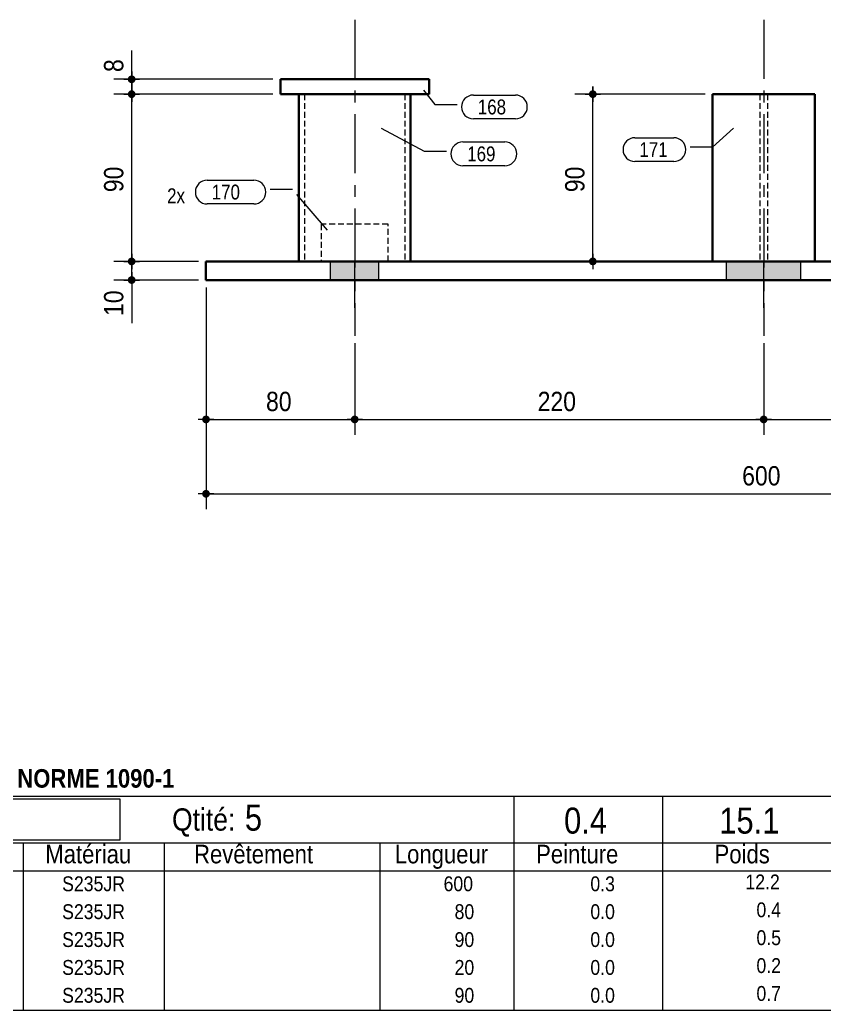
# Model space of a CAD drawing. Header units: millimetres. Extents: x 2 to 410, y 5 to 282.
# Drawn here: x 110.6 to 218.7, y 5 to 138.2 of the extents above; entities that cross this region are included whole.
import ezdxf

# ---------------------------------------------------------------- set-up
doc = ezdxf.new("R2010")
doc.units = ezdxf.units.MM
for name, pattern in [('AXES', [12.7, 7.9375, -1.5875, 1.5875, -1.5875]), ('CACHE2', [1.190625, 0.79375, -0.396875]), ('INTERROMPUX2', [9.525, 6.35, -3.175])]:
    doc.linetypes.add(name, pattern=pattern)
for name, color, linetype, lineweight in [('Autre type objet', 1, 'Continuous', 0), ('Axe', 1, 'Continuous', 0), ('Boulon', 7, 'Continuous', 0), ('Cache', 7, 'Continuous', 0), ('Cotation', 7, 'Continuous', 0), ('Feuille dessin', 5, 'Continuous', 0), ('Piece', 2, 'Continuous', 0), ('Repère pièce', 3, 'Continuous', 0)]:
    doc.layers.add(name, color=color, linetype=linetype, lineweight=lineweight)
doc.styles.add('ARIAL', font='ARIAL.TTF')
doc.styles.add('ARIAL_BOLD', font='ARIALBD.TTF')
doc.styles.add('COMIC_SANS_MS', font='COMIC.TTF')

# ---------------------------------------------------------------- blocks, each defined once
blk = doc.blocks.new('*A11')
at = {"layer": 'Axe', "color": 1, "linetype": 'AXES', "lineweight": 15}
blk.add_line((210.605241, 138.21138), (210.605241, 95.71138), dxfattribs=at)
at = {"layer": 'Cache', "color": 7, "linetype": 'CACHE2', "lineweight": 20}
for p, q in [((210.092741, 128.21138), (210.092741, 105.71138)), ((211.117741, 128.21138), (211.117741, 105.71138)), ((217.480241, 105.71138), (203.730241, 105.71138))]:
    blk.add_line(p, q, dxfattribs=at)
at = {"layer": 'Piece', "color": 2, "linetype": 'Continuous', "lineweight": 40}
for p, q in [((217.480241, 128.21138), (203.730241, 128.21138)), ((203.730241, 128.21138), (203.730241, 105.71138)), ((217.480241, 128.21138), (217.480241, 105.71138))]:
    blk.add_line(p, q, dxfattribs=at)
blk = doc.blocks.new('*A12')
at = {"layer": 'Boulon'}
blk.add_hatch(color=256, dxfattribs=at).paths.add_polyline_path([(205.61, 103.21), (205.61, 105.71), (215.61, 105.71), (215.61, 103.21)], flags=17)
at = {"layer": 'Boulon', "linetype": 'Continuous', "lineweight": 0}
for p, q in [((205.61, 103.21), (205.61, 105.71)), ((210.61, 99.46), (210.61, 105.71)), ((215.61, 103.21), (215.61, 105.71))]:
    blk.add_line(p, q, dxfattribs=at)
blk = doc.blocks.new('*A13')
at = {"layer": 'Boulon'}
blk.add_hatch(color=256, dxfattribs=at).paths.add_polyline_path([(152.36, 103.21), (152.36, 105.71), (158.86, 105.71), (158.86, 103.21)], flags=17)
at = {"layer": 'Boulon', "linetype": 'Continuous', "lineweight": 0}
for p, q in [((152.36, 103.21), (152.36, 105.71)), ((155.61, 99.46), (155.61, 105.71)), ((158.86, 103.21), (158.86, 105.71))]:
    blk.add_line(p, q, dxfattribs=at)
blk = doc.blocks.new('*A14')
at = {"layer": 'Piece', "color": 2, "linetype": 'Continuous', "lineweight": 40}
for p, q in [((135.605241, 103.21138), (135.605241, 105.71138)), ((285.605241, 105.71138), (135.605241, 105.71138)), ((285.605241, 103.21138), (135.605241, 103.21138))]:
    blk.add_line(p, q, dxfattribs=at)
blk = doc.blocks.new('*A15')
at = {"layer": 'Piece', "color": 2, "linetype": 'Continuous', "lineweight": 40}
for p, q in [((165.605241, 130.21138), (145.605241, 130.21138)), ((145.605241, 130.21138), (145.605241, 128.21138)), ((165.605241, 128.21138), (165.605241, 130.21138)), ((145.605241, 128.21138), (165.605241, 128.21138))]:
    blk.add_line(p, q, dxfattribs=at)
blk = doc.blocks.new('*A17')
at = {"layer": 'Cache', "color": 7, "linetype": 'CACHE2', "lineweight": 20}
for p, q in [((160.105241, 110.71138), (151.105241, 110.71138)), ((151.105241, 110.71138), (151.105241, 105.71138)), ((155.605241, 110.71138), (155.605241, 105.71138)), ((160.105241, 105.71138), (160.105241, 110.71138)), ((151.105241, 105.71138), (160.105241, 105.71138))]:
    blk.add_line(p, q, dxfattribs=at)
blk = doc.blocks.new('*A18')
at = {"layer": 'Axe', "color": 1, "linetype": 'AXES', "lineweight": 15}
blk.add_line((155.605241, 138.21138), (155.605241, 95.71138), dxfattribs=at)
at = {"layer": 'Cache', "color": 7, "linetype": 'CACHE2', "lineweight": 20}
for p, q in [((163.105241, 128.21138), (148.105241, 128.21138)), ((148.855241, 128.21138), (148.855241, 105.71138)), ((162.355241, 128.21138), (162.355241, 105.71138)), ((148.105241, 105.71138), (163.105241, 105.71138))]:
    blk.add_line(p, q, dxfattribs=at)
at = {"layer": 'Piece', "color": 2, "linetype": 'Continuous', "lineweight": 40}
for p, q in [((148.105241, 128.21138), (148.105241, 105.71138)), ((163.105241, 105.71138), (163.105241, 128.21138))]:
    blk.add_line(p, q, dxfattribs=at)
blk = doc.blocks.new('*A21')
at = {"layer": 'Feuille dessin', "linetype": 'Continuous', "lineweight": 0}
blk.add_line((5, 5), (405, 5), dxfattribs=at)
blk = doc.blocks.new('*A24')
at = {"layer": 'Autre type objet', "linetype": 'Continuous', "lineweight": 0}
for p, q in [((35, 33.776986), (220, 33.776986)), ((89, 33.442397), (124, 33.442397)), ((124, 33.442397), (124, 27.874117)), ((177.006307, 33.776553), (177, 23.75)), ((197.000069, 33.775594), (197, 23.75)), ((35, 27.5), (220, 27.5)), ((124, 27.874117), (89, 27.874117)), ((111, 27.5), (111, 23.75)), ((130, 27.5), (130, 23.75)), ((159, 27.5), (159, 23.75)), ((35, 23.75), (220, 23.75)), ((111, 23.75), (111, 20)), ((130, 23.75), (130, 20)), ((159, 23.75), (159, 20)), ((177, 23.75), (177, 20)), ((197, 23.75), (197, 20)), ((111, 20), (111, 16.25)), ((130, 20), (130, 16.25)), ((159, 20), (159, 16.25)), ((177, 20), (177, 16.25)), ((197, 20), (197, 16.25)), ((111, 16.25), (111, 12.5)), ((130, 16.25), (130, 12.5)), ((159, 16.25), (159, 12.5)), ((177, 16.25), (177, 12.5)), ((197, 16.25), (197, 12.5)), ((111, 12.5), (111, 8.75)), ((130, 12.5), (130, 8.75)), ((159, 12.5), (159, 8.75)), ((177, 12.5), (177, 8.75)), ((197, 12.5), (197, 8.75)), ((111, 8.75), (111, 5)), ((130, 8.75), (130, 5)), ((159, 8.75), (159, 5)), ((177, 8.75), (177, 5)), ((197, 8.75), (197, 5))]:
    blk.add_line(p, q, dxfattribs=at)
at = {"layer": 'Autre type objet', "width": 0.85}
for s, height, style, p in [('TOLERANCES ESSENTIELLES CONFORMES A LA NORME 1090-1', 2.5, 'ARIAL_BOLD', (38, 34.927143)), ('Qtité:', 3, 'ARIAL', (131.03794, 29.149058)), ('5', 3.5, 'ARIAL', (140.83694, 29.149058)), ('0.4', 3.5, 'ARIAL', (183.758911, 28.75)), ('15.1', 3.5, 'ARIAL', (204.628174, 28.75)), ('Matériau', 2.5, 'ARIAL', (114, 24.75)), ('Revêtement', 2.5, 'ARIAL', (134, 24.75)), ('Longueur', 2.5, 'ARIAL', (161, 24.75)), ('Peinture', 2.5, 'ARIAL', (180, 24.75)), ('Poids', 2.5, 'ARIAL', (204, 24.75)), ('S235JR', 2, 'ARIAL', (116.259277, 21)), ('600', 2, 'ARIAL', (167.553711, 21)), ('0.3', 2, 'ARIAL', (187.295898, 21)), ('12.2', 2, 'ARIAL', (208.146484, 21.25)), ('S235JR', 2, 'ARIAL', (116.259277, 17.25)), ('80', 2, 'ARIAL', (169.037109, 17.25)), ('0.0', 2, 'ARIAL', (187.295898, 17.25)), ('0.4', 2, 'ARIAL', (209.629883, 17.5)), ('S235JR', 2, 'ARIAL', (116.259277, 13.5)), ('90', 2, 'ARIAL', (169.037109, 13.5)), ('0.0', 2, 'ARIAL', (187.295898, 13.5)), ('0.5', 2, 'ARIAL', (209.629883, 13.75)), ('0.2', 2, 'ARIAL', (209.629883, 10)), ('S235JR', 2, 'ARIAL', (116.259277, 9.75)), ('20', 2, 'ARIAL', (169.037109, 9.75)), ('0.0', 2, 'ARIAL', (187.295898, 9.75)), ('S235JR', 2, 'ARIAL', (116.259277, 6)), ('90', 2, 'ARIAL', (169.037109, 6)), ('0.0', 2, 'ARIAL', (187.295898, 6)), ('0.7', 2, 'ARIAL', (209.629883, 6.25))]:
    blk.add_text(s, height=height, dxfattribs=dict(at, style=style)).set_placement(p)
blk = doc.blocks.new('*A43')
at = {"layer": 'Cotation'}
for points in [[(187.6, 127.69), (187.57, 127.69), (187.55, 127.7), (187.52, 127.7), (187.5, 127.71), (187.47, 127.71), (187.45, 127.72), (187.42, 127.73), (187.4, 127.74), (187.38, 127.75), (187.36, 127.77), (187.33, 127.78), (187.31, 127.79), (187.29, 127.81), (187.27, 127.83), (187.26, 127.84), (187.24, 127.86), (187.22, 127.88), (187.21, 127.9), (187.19, 127.92), (187.18, 127.94), (187.17, 127.97), (187.15, 127.99), (187.14, 128.01), (187.13, 128.04), (187.13, 128.06), (187.12, 128.09), (187.11, 128.11), (187.11, 128.14), (187.11, 128.16), (187.1, 128.19), (187.1, 128.21), (187.1, 128.24), (187.11, 128.26), (187.11, 128.29), (187.11, 128.31), (187.12, 128.34), (187.13, 128.36), (187.13, 128.39), (187.14, 128.41), (187.15, 128.43), (187.17, 128.46), (187.18, 128.48), (187.19, 128.5), (187.21, 128.52), (187.22, 128.54), (187.24, 128.56), (187.26, 128.58), (187.27, 128.6), (187.29, 128.61), (187.31, 128.63), (187.33, 128.64), (187.36, 128.66), (187.38, 128.67), (187.4, 128.68), (187.42, 128.69), (187.45, 128.7), (187.47, 128.71), (187.5, 128.72), (187.52, 128.72), (187.55, 128.73), (187.57, 128.73), (187.6, 128.73), (187.62, 128.73), (187.65, 128.73), (187.67, 128.73), (187.7, 128.73), (187.73, 128.72), (187.75, 128.72), (187.77, 128.71), (187.8, 128.7), (187.82, 128.69), (187.85, 128.68), (187.87, 128.67), (187.89, 128.66), (187.91, 128.64), (187.93, 128.63), (187.95, 128.61), (187.97, 128.6), (187.99, 128.58), (188.01, 128.56), (188.03, 128.54), (188.04, 128.52), (188.06, 128.5), (188.07, 128.48), (188.08, 128.46), (188.09, 128.43), (188.1, 128.41), (188.11, 128.39), (188.12, 128.36), (188.13, 128.34), (188.13, 128.31), (188.14, 128.29), (188.14, 128.26), (188.14, 128.24), (188.14, 128.21), (188.14, 128.19), (188.14, 128.16), (188.14, 128.14), (188.13, 128.11), (188.13, 128.09), (188.12, 128.06), (188.11, 128.04), (188.1, 128.01), (188.09, 127.99), (188.08, 127.97), (188.07, 127.94), (188.06, 127.92), (188.04, 127.9), (188.03, 127.88), (188.01, 127.86), (187.99, 127.84), (187.97, 127.83), (187.95, 127.81), (187.93, 127.79), (187.91, 127.78), (187.89, 127.77), (187.87, 127.75), (187.85, 127.74), (187.82, 127.73), (187.8, 127.72), (187.77, 127.71), (187.75, 127.71), (187.73, 127.7), (187.7, 127.7), (187.67, 127.69), (187.65, 127.69), (187.62, 127.69)], [(187.6, 105.19), (187.57, 105.19), (187.55, 105.2), (187.52, 105.2), (187.5, 105.21), (187.47, 105.21), (187.45, 105.22), (187.42, 105.23), (187.4, 105.24), (187.38, 105.25), (187.36, 105.27), (187.33, 105.28), (187.31, 105.29), (187.29, 105.31), (187.27, 105.33), (187.26, 105.34), (187.24, 105.36), (187.22, 105.38), (187.21, 105.4), (187.19, 105.42), (187.18, 105.44), (187.17, 105.47), (187.15, 105.49), (187.14, 105.51), (187.13, 105.54), (187.13, 105.56), (187.12, 105.59), (187.11, 105.61), (187.11, 105.64), (187.11, 105.66), (187.1, 105.69), (187.1, 105.71), (187.1, 105.74), (187.11, 105.76), (187.11, 105.79), (187.11, 105.81), (187.12, 105.84), (187.13, 105.86), (187.13, 105.89), (187.14, 105.91), (187.15, 105.93), (187.17, 105.96), (187.18, 105.98), (187.19, 106), (187.21, 106.02), (187.22, 106.04), (187.24, 106.06), (187.26, 106.08), (187.27, 106.1), (187.29, 106.11), (187.31, 106.13), (187.33, 106.14), (187.36, 106.16), (187.38, 106.17), (187.4, 106.18), (187.42, 106.19), (187.45, 106.2), (187.47, 106.21), (187.5, 106.22), (187.52, 106.22), (187.55, 106.23), (187.57, 106.23), (187.6, 106.23), (187.62, 106.23), (187.65, 106.23), (187.67, 106.23), (187.7, 106.23), (187.73, 106.22), (187.75, 106.22), (187.77, 106.21), (187.8, 106.2), (187.82, 106.19), (187.85, 106.18), (187.87, 106.17), (187.89, 106.16), (187.91, 106.14), (187.93, 106.13), (187.95, 106.11), (187.97, 106.1), (187.99, 106.08), (188.01, 106.06), (188.03, 106.04), (188.04, 106.02), (188.06, 106), (188.07, 105.98), (188.08, 105.96), (188.09, 105.93), (188.1, 105.91), (188.11, 105.89), (188.12, 105.86), (188.13, 105.84), (188.13, 105.81), (188.14, 105.79), (188.14, 105.76), (188.14, 105.74), (188.14, 105.71), (188.14, 105.69), (188.14, 105.66), (188.14, 105.64), (188.13, 105.61), (188.13, 105.59), (188.12, 105.56), (188.11, 105.54), (188.1, 105.51), (188.09, 105.49), (188.08, 105.47), (188.07, 105.44), (188.06, 105.42), (188.04, 105.4), (188.03, 105.38), (188.01, 105.36), (187.99, 105.34), (187.97, 105.33), (187.95, 105.31), (187.93, 105.29), (187.91, 105.28), (187.89, 105.27), (187.87, 105.25), (187.85, 105.24), (187.82, 105.23), (187.8, 105.22), (187.77, 105.21), (187.75, 105.21), (187.73, 105.2), (187.7, 105.2), (187.67, 105.19), (187.65, 105.19), (187.62, 105.19)]]:
    blk.add_hatch(color=256, dxfattribs=at).paths.add_polyline_path(points, flags=17)
at = {"layer": 'Cotation', "linetype": 'Continuous', "lineweight": 0}
for p, q in [((187.62, 129.25), (187.62, 127.17)), ((187.62, 128.21), (187.62, 129.25)), ((202.73, 128.21), (185.2, 128.21)), ((186.58, 128.21), (188.66, 128.21)), ((187.62, 105.71), (187.62, 128.21)), ((187.62, 106.75), (187.62, 104.67)), ((198.41, 105.71), (185.2, 105.71)), ((186.58, 105.71), (188.66, 105.71)), ((187.62, 105.71), (187.62, 104.67))]:
    blk.add_line(p, q, dxfattribs=at)
at = {"layer": 'Cotation'}
for p in [(187.62, 128.21), (187.62, 105.71)]:
    blk.add_point(p, dxfattribs=at)
at = {"layer": 'Cotation', "style": 'ARIAL', "width": 0.85}
blk.add_text('90', height=2.6, rotation=90.0002, dxfattribs=at).set_placement((186.5, 115.03))
blk = doc.blocks.new('*A44')
at = {"layer": 'Cotation'}
for points in [[(125.58, 105.19), (125.55, 105.19), (125.53, 105.2), (125.5, 105.2), (125.48, 105.21), (125.45, 105.21), (125.43, 105.22), (125.41, 105.23), (125.38, 105.24), (125.36, 105.25), (125.34, 105.27), (125.32, 105.28), (125.3, 105.29), (125.28, 105.31), (125.26, 105.33), (125.24, 105.34), (125.22, 105.36), (125.2, 105.38), (125.19, 105.4), (125.17, 105.42), (125.16, 105.44), (125.15, 105.47), (125.14, 105.49), (125.12, 105.51), (125.12, 105.54), (125.11, 105.56), (125.1, 105.59), (125.1, 105.61), (125.09, 105.64), (125.09, 105.66), (125.09, 105.69), (125.09, 105.71), (125.09, 105.74), (125.09, 105.76), (125.09, 105.79), (125.1, 105.81), (125.1, 105.84), (125.11, 105.86), (125.12, 105.89), (125.12, 105.91), (125.14, 105.93), (125.15, 105.96), (125.16, 105.98), (125.17, 106), (125.19, 106.02), (125.2, 106.04), (125.22, 106.06), (125.24, 106.08), (125.26, 106.1), (125.28, 106.11), (125.3, 106.13), (125.32, 106.14), (125.34, 106.16), (125.36, 106.17), (125.38, 106.18), (125.41, 106.19), (125.43, 106.2), (125.45, 106.21), (125.48, 106.22), (125.5, 106.22), (125.53, 106.23), (125.55, 106.23), (125.58, 106.23), (125.61, 106.23), (125.63, 106.23), (125.66, 106.23), (125.68, 106.23), (125.71, 106.22), (125.73, 106.22), (125.76, 106.21), (125.78, 106.2), (125.8, 106.19), (125.83, 106.18), (125.85, 106.17), (125.87, 106.16), (125.89, 106.14), (125.92, 106.13), (125.94, 106.11), (125.95, 106.1), (125.97, 106.08), (125.99, 106.06), (126.01, 106.04), (126.02, 106.02), (126.04, 106), (126.05, 105.98), (126.06, 105.96), (126.08, 105.93), (126.09, 105.91), (126.09, 105.89), (126.1, 105.86), (126.11, 105.84), (126.12, 105.81), (126.12, 105.79), (126.12, 105.76), (126.12, 105.74), (126.13, 105.71), (126.12, 105.69), (126.12, 105.66), (126.12, 105.64), (126.12, 105.61), (126.11, 105.59), (126.1, 105.56), (126.09, 105.54), (126.09, 105.51), (126.08, 105.49), (126.06, 105.47), (126.05, 105.44), (126.04, 105.42), (126.02, 105.4), (126.01, 105.38), (125.99, 105.36), (125.97, 105.34), (125.95, 105.33), (125.94, 105.31), (125.92, 105.29), (125.89, 105.28), (125.87, 105.27), (125.85, 105.25), (125.83, 105.24), (125.8, 105.23), (125.78, 105.22), (125.76, 105.21), (125.73, 105.21), (125.71, 105.2), (125.68, 105.2), (125.66, 105.19), (125.63, 105.19), (125.61, 105.19)], [(125.58, 102.69), (125.55, 102.69), (125.53, 102.7), (125.5, 102.7), (125.48, 102.71), (125.45, 102.71), (125.43, 102.72), (125.41, 102.73), (125.38, 102.74), (125.36, 102.75), (125.34, 102.77), (125.32, 102.78), (125.3, 102.79), (125.28, 102.81), (125.26, 102.83), (125.24, 102.84), (125.22, 102.86), (125.2, 102.88), (125.19, 102.9), (125.17, 102.92), (125.16, 102.94), (125.15, 102.97), (125.14, 102.99), (125.12, 103.01), (125.12, 103.04), (125.11, 103.06), (125.1, 103.09), (125.1, 103.11), (125.09, 103.14), (125.09, 103.16), (125.09, 103.19), (125.09, 103.21), (125.09, 103.24), (125.09, 103.26), (125.09, 103.29), (125.1, 103.31), (125.1, 103.34), (125.11, 103.36), (125.12, 103.39), (125.12, 103.41), (125.14, 103.43), (125.15, 103.46), (125.16, 103.48), (125.17, 103.5), (125.19, 103.52), (125.2, 103.54), (125.22, 103.56), (125.24, 103.58), (125.26, 103.6), (125.28, 103.61), (125.3, 103.63), (125.32, 103.64), (125.34, 103.66), (125.36, 103.67), (125.38, 103.68), (125.41, 103.69), (125.43, 103.7), (125.45, 103.71), (125.48, 103.72), (125.5, 103.72), (125.53, 103.73), (125.55, 103.73), (125.58, 103.73), (125.61, 103.73), (125.63, 103.73), (125.66, 103.73), (125.68, 103.73), (125.71, 103.72), (125.73, 103.72), (125.76, 103.71), (125.78, 103.7), (125.8, 103.69), (125.83, 103.68), (125.85, 103.67), (125.87, 103.66), (125.89, 103.64), (125.92, 103.63), (125.94, 103.61), (125.95, 103.6), (125.97, 103.58), (125.99, 103.56), (126.01, 103.54), (126.02, 103.52), (126.04, 103.5), (126.05, 103.48), (126.06, 103.46), (126.08, 103.43), (126.09, 103.41), (126.09, 103.39), (126.1, 103.36), (126.11, 103.34), (126.12, 103.31), (126.12, 103.29), (126.12, 103.26), (126.12, 103.24), (126.13, 103.21), (126.12, 103.19), (126.12, 103.16), (126.12, 103.14), (126.12, 103.11), (126.11, 103.09), (126.1, 103.06), (126.09, 103.04), (126.09, 103.01), (126.08, 102.99), (126.06, 102.97), (126.05, 102.94), (126.04, 102.92), (126.02, 102.9), (126.01, 102.88), (125.99, 102.86), (125.97, 102.84), (125.95, 102.83), (125.94, 102.81), (125.92, 102.79), (125.89, 102.78), (125.87, 102.77), (125.85, 102.75), (125.83, 102.74), (125.8, 102.73), (125.78, 102.72), (125.76, 102.71), (125.73, 102.71), (125.71, 102.7), (125.68, 102.7), (125.66, 102.69), (125.63, 102.69), (125.61, 102.69)]]:
    blk.add_hatch(color=256, dxfattribs=at).paths.add_polyline_path(points, flags=17)
at = {"layer": 'Cotation', "linetype": 'Continuous', "lineweight": 0}
for p, q in [((125.61, 106.75), (125.61, 104.67)), ((125.61, 105.71), (125.61, 106.75)), ((134.61, 105.71), (123.19, 105.71)), ((124.57, 105.71), (126.65, 105.71)), ((125.61, 103.21), (125.61, 105.71)), ((125.61, 104.25), (125.61, 102.17)), ((134.61, 103.21), (123.19, 103.21)), ((124.57, 103.21), (126.65, 103.21)), ((125.61, 103.21), (125.61, 97.4)), ((125.61, 103.21), (125.61, 97.4))]:
    blk.add_line(p, q, dxfattribs=at)
at = {"layer": 'Cotation'}
for p in [(125.61, 105.71), (125.61, 103.21)]:
    blk.add_point(p, dxfattribs=at)
at = {"layer": 'Cotation', "style": 'ARIAL', "width": 0.85}
blk.add_text('10', height=2.6, rotation=90.0002, dxfattribs=at).set_placement((124.49, 98.38))
blk = doc.blocks.new('*A45')
at = {"layer": 'Cotation'}
for points in [[(125.58, 127.69), (125.55, 127.69), (125.53, 127.7), (125.5, 127.7), (125.48, 127.71), (125.45, 127.71), (125.43, 127.72), (125.41, 127.73), (125.38, 127.74), (125.36, 127.75), (125.34, 127.77), (125.32, 127.78), (125.3, 127.79), (125.28, 127.81), (125.26, 127.83), (125.24, 127.84), (125.22, 127.86), (125.2, 127.88), (125.19, 127.9), (125.17, 127.92), (125.16, 127.94), (125.15, 127.97), (125.14, 127.99), (125.12, 128.01), (125.12, 128.04), (125.11, 128.06), (125.1, 128.09), (125.1, 128.11), (125.09, 128.14), (125.09, 128.16), (125.09, 128.19), (125.09, 128.21), (125.09, 128.24), (125.09, 128.26), (125.09, 128.29), (125.1, 128.31), (125.1, 128.34), (125.11, 128.36), (125.12, 128.39), (125.12, 128.41), (125.14, 128.43), (125.15, 128.46), (125.16, 128.48), (125.17, 128.5), (125.19, 128.52), (125.2, 128.54), (125.22, 128.56), (125.24, 128.58), (125.26, 128.6), (125.28, 128.61), (125.3, 128.63), (125.32, 128.64), (125.34, 128.66), (125.36, 128.67), (125.38, 128.68), (125.41, 128.69), (125.43, 128.7), (125.45, 128.71), (125.48, 128.72), (125.5, 128.72), (125.53, 128.73), (125.55, 128.73), (125.58, 128.73), (125.61, 128.73), (125.63, 128.73), (125.66, 128.73), (125.68, 128.73), (125.71, 128.72), (125.73, 128.72), (125.76, 128.71), (125.78, 128.7), (125.8, 128.69), (125.83, 128.68), (125.85, 128.67), (125.87, 128.66), (125.89, 128.64), (125.92, 128.63), (125.94, 128.61), (125.95, 128.6), (125.97, 128.58), (125.99, 128.56), (126.01, 128.54), (126.02, 128.52), (126.04, 128.5), (126.05, 128.48), (126.06, 128.46), (126.08, 128.43), (126.09, 128.41), (126.09, 128.39), (126.1, 128.36), (126.11, 128.34), (126.12, 128.31), (126.12, 128.29), (126.12, 128.26), (126.12, 128.24), (126.13, 128.21), (126.12, 128.19), (126.12, 128.16), (126.12, 128.14), (126.12, 128.11), (126.11, 128.09), (126.1, 128.06), (126.09, 128.04), (126.09, 128.01), (126.08, 127.99), (126.06, 127.97), (126.05, 127.94), (126.04, 127.92), (126.02, 127.9), (126.01, 127.88), (125.99, 127.86), (125.97, 127.84), (125.95, 127.83), (125.94, 127.81), (125.92, 127.79), (125.89, 127.78), (125.87, 127.77), (125.85, 127.75), (125.83, 127.74), (125.8, 127.73), (125.78, 127.72), (125.76, 127.71), (125.73, 127.71), (125.71, 127.7), (125.68, 127.7), (125.66, 127.69), (125.63, 127.69), (125.61, 127.69)], [(125.58, 105.19), (125.55, 105.19), (125.53, 105.2), (125.5, 105.2), (125.48, 105.21), (125.45, 105.21), (125.43, 105.22), (125.41, 105.23), (125.38, 105.24), (125.36, 105.25), (125.34, 105.27), (125.32, 105.28), (125.3, 105.29), (125.28, 105.31), (125.26, 105.33), (125.24, 105.34), (125.22, 105.36), (125.2, 105.38), (125.19, 105.4), (125.17, 105.42), (125.16, 105.44), (125.15, 105.47), (125.14, 105.49), (125.12, 105.51), (125.12, 105.54), (125.11, 105.56), (125.1, 105.59), (125.1, 105.61), (125.09, 105.64), (125.09, 105.66), (125.09, 105.69), (125.09, 105.71), (125.09, 105.74), (125.09, 105.76), (125.09, 105.79), (125.1, 105.81), (125.1, 105.84), (125.11, 105.86), (125.12, 105.89), (125.12, 105.91), (125.14, 105.93), (125.15, 105.96), (125.16, 105.98), (125.17, 106), (125.19, 106.02), (125.2, 106.04), (125.22, 106.06), (125.24, 106.08), (125.26, 106.1), (125.28, 106.11), (125.3, 106.13), (125.32, 106.14), (125.34, 106.16), (125.36, 106.17), (125.38, 106.18), (125.41, 106.19), (125.43, 106.2), (125.45, 106.21), (125.48, 106.22), (125.5, 106.22), (125.53, 106.23), (125.55, 106.23), (125.58, 106.23), (125.61, 106.23), (125.63, 106.23), (125.66, 106.23), (125.68, 106.23), (125.71, 106.22), (125.73, 106.22), (125.76, 106.21), (125.78, 106.2), (125.8, 106.19), (125.83, 106.18), (125.85, 106.17), (125.87, 106.16), (125.89, 106.14), (125.92, 106.13), (125.94, 106.11), (125.95, 106.1), (125.97, 106.08), (125.99, 106.06), (126.01, 106.04), (126.02, 106.02), (126.04, 106), (126.05, 105.98), (126.06, 105.96), (126.08, 105.93), (126.09, 105.91), (126.09, 105.89), (126.1, 105.86), (126.11, 105.84), (126.12, 105.81), (126.12, 105.79), (126.12, 105.76), (126.12, 105.74), (126.13, 105.71), (126.12, 105.69), (126.12, 105.66), (126.12, 105.64), (126.12, 105.61), (126.11, 105.59), (126.1, 105.56), (126.09, 105.54), (126.09, 105.51), (126.08, 105.49), (126.06, 105.47), (126.05, 105.44), (126.04, 105.42), (126.02, 105.4), (126.01, 105.38), (125.99, 105.36), (125.97, 105.34), (125.95, 105.33), (125.94, 105.31), (125.92, 105.29), (125.89, 105.28), (125.87, 105.27), (125.85, 105.25), (125.83, 105.24), (125.8, 105.23), (125.78, 105.22), (125.76, 105.21), (125.73, 105.21), (125.71, 105.2), (125.68, 105.2), (125.66, 105.19), (125.63, 105.19), (125.61, 105.19)]]:
    blk.add_hatch(color=256, dxfattribs=at).paths.add_polyline_path(points, flags=17)
at = {"layer": 'Cotation', "linetype": 'Continuous', "lineweight": 0}
for p, q in [((125.61, 129.25), (125.61, 127.17)), ((125.61, 128.21), (125.61, 129.25)), ((144.61, 128.21), (123.19, 128.21)), ((124.57, 128.21), (126.65, 128.21)), ((125.61, 105.71), (125.61, 128.21)), ((125.61, 106.75), (125.61, 104.67)), ((134.61, 105.71), (123.19, 105.71)), ((124.57, 105.71), (126.65, 105.71)), ((125.61, 105.71), (125.61, 104.67))]:
    blk.add_line(p, q, dxfattribs=at)
at = {"layer": 'Cotation'}
for p in [(125.61, 128.21), (125.61, 105.71)]:
    blk.add_point(p, dxfattribs=at)
at = {"layer": 'Cotation', "style": 'ARIAL', "width": 0.85}
blk.add_text('90', height=2.6, rotation=90.0002, dxfattribs=at).set_placement((124.49, 115.03))
blk = doc.blocks.new('*A46')
at = {"layer": 'Cotation'}
for points in [[(125.58, 129.69), (125.55, 129.69), (125.53, 129.7), (125.5, 129.7), (125.48, 129.71), (125.45, 129.71), (125.43, 129.72), (125.41, 129.73), (125.38, 129.74), (125.36, 129.75), (125.34, 129.77), (125.32, 129.78), (125.3, 129.79), (125.28, 129.81), (125.26, 129.83), (125.24, 129.84), (125.22, 129.86), (125.2, 129.88), (125.19, 129.9), (125.17, 129.92), (125.16, 129.94), (125.15, 129.97), (125.14, 129.99), (125.12, 130.01), (125.12, 130.04), (125.11, 130.06), (125.1, 130.09), (125.1, 130.11), (125.09, 130.14), (125.09, 130.16), (125.09, 130.19), (125.09, 130.21), (125.09, 130.24), (125.09, 130.26), (125.09, 130.29), (125.1, 130.31), (125.1, 130.34), (125.11, 130.36), (125.12, 130.39), (125.12, 130.41), (125.14, 130.43), (125.15, 130.46), (125.16, 130.48), (125.17, 130.5), (125.19, 130.52), (125.2, 130.54), (125.22, 130.56), (125.24, 130.58), (125.26, 130.6), (125.28, 130.61), (125.3, 130.63), (125.32, 130.64), (125.34, 130.66), (125.36, 130.67), (125.38, 130.68), (125.41, 130.69), (125.43, 130.7), (125.45, 130.71), (125.48, 130.72), (125.5, 130.72), (125.53, 130.73), (125.55, 130.73), (125.58, 130.73), (125.61, 130.73), (125.63, 130.73), (125.66, 130.73), (125.68, 130.73), (125.71, 130.72), (125.73, 130.72), (125.76, 130.71), (125.78, 130.7), (125.8, 130.69), (125.83, 130.68), (125.85, 130.67), (125.87, 130.66), (125.89, 130.64), (125.92, 130.63), (125.94, 130.61), (125.95, 130.6), (125.97, 130.58), (125.99, 130.56), (126.01, 130.54), (126.02, 130.52), (126.04, 130.5), (126.05, 130.48), (126.06, 130.46), (126.08, 130.43), (126.09, 130.41), (126.09, 130.39), (126.1, 130.36), (126.11, 130.34), (126.12, 130.31), (126.12, 130.29), (126.12, 130.26), (126.12, 130.24), (126.13, 130.21), (126.12, 130.19), (126.12, 130.16), (126.12, 130.14), (126.12, 130.11), (126.11, 130.09), (126.1, 130.06), (126.09, 130.04), (126.09, 130.01), (126.08, 129.99), (126.06, 129.97), (126.05, 129.94), (126.04, 129.92), (126.02, 129.9), (126.01, 129.88), (125.99, 129.86), (125.97, 129.84), (125.95, 129.83), (125.94, 129.81), (125.92, 129.79), (125.89, 129.78), (125.87, 129.77), (125.85, 129.75), (125.83, 129.74), (125.8, 129.73), (125.78, 129.72), (125.76, 129.71), (125.73, 129.71), (125.71, 129.7), (125.68, 129.7), (125.66, 129.69), (125.63, 129.69), (125.61, 129.69)], [(125.58, 127.69), (125.55, 127.69), (125.53, 127.7), (125.5, 127.7), (125.48, 127.71), (125.45, 127.71), (125.43, 127.72), (125.41, 127.73), (125.38, 127.74), (125.36, 127.75), (125.34, 127.77), (125.32, 127.78), (125.3, 127.79), (125.28, 127.81), (125.26, 127.83), (125.24, 127.84), (125.22, 127.86), (125.2, 127.88), (125.19, 127.9), (125.17, 127.92), (125.16, 127.94), (125.15, 127.97), (125.14, 127.99), (125.12, 128.01), (125.12, 128.04), (125.11, 128.06), (125.1, 128.09), (125.1, 128.11), (125.09, 128.14), (125.09, 128.16), (125.09, 128.19), (125.09, 128.21), (125.09, 128.24), (125.09, 128.26), (125.09, 128.29), (125.1, 128.31), (125.1, 128.34), (125.11, 128.36), (125.12, 128.39), (125.12, 128.41), (125.14, 128.43), (125.15, 128.46), (125.16, 128.48), (125.17, 128.5), (125.19, 128.52), (125.2, 128.54), (125.22, 128.56), (125.24, 128.58), (125.26, 128.6), (125.28, 128.61), (125.3, 128.63), (125.32, 128.64), (125.34, 128.66), (125.36, 128.67), (125.38, 128.68), (125.41, 128.69), (125.43, 128.7), (125.45, 128.71), (125.48, 128.72), (125.5, 128.72), (125.53, 128.73), (125.55, 128.73), (125.58, 128.73), (125.61, 128.73), (125.63, 128.73), (125.66, 128.73), (125.68, 128.73), (125.71, 128.72), (125.73, 128.72), (125.76, 128.71), (125.78, 128.7), (125.8, 128.69), (125.83, 128.68), (125.85, 128.67), (125.87, 128.66), (125.89, 128.64), (125.92, 128.63), (125.94, 128.61), (125.95, 128.6), (125.97, 128.58), (125.99, 128.56), (126.01, 128.54), (126.02, 128.52), (126.04, 128.5), (126.05, 128.48), (126.06, 128.46), (126.08, 128.43), (126.09, 128.41), (126.09, 128.39), (126.1, 128.36), (126.11, 128.34), (126.12, 128.31), (126.12, 128.29), (126.12, 128.26), (126.12, 128.24), (126.13, 128.21), (126.12, 128.19), (126.12, 128.16), (126.12, 128.14), (126.12, 128.11), (126.11, 128.09), (126.1, 128.06), (126.09, 128.04), (126.09, 128.01), (126.08, 127.99), (126.06, 127.97), (126.05, 127.94), (126.04, 127.92), (126.02, 127.9), (126.01, 127.88), (125.99, 127.86), (125.97, 127.84), (125.95, 127.83), (125.94, 127.81), (125.92, 127.79), (125.89, 127.78), (125.87, 127.77), (125.85, 127.75), (125.83, 127.74), (125.8, 127.73), (125.78, 127.72), (125.76, 127.71), (125.73, 127.71), (125.71, 127.7), (125.68, 127.7), (125.66, 127.69), (125.63, 127.69), (125.61, 127.69)]]:
    blk.add_hatch(color=256, dxfattribs=at).paths.add_polyline_path(points, flags=17)
at = {"layer": 'Cotation', "linetype": 'Continuous', "lineweight": 0}
for p, q in [((125.61, 130.21), (125.61, 134.09)), ((125.61, 130.21), (125.61, 134.09)), ((125.61, 131.25), (125.61, 129.17)), ((144.61, 130.21), (123.19, 130.21)), ((124.57, 130.21), (126.65, 130.21)), ((125.61, 128.21), (125.61, 130.21)), ((125.61, 129.25), (125.61, 127.17)), ((144.61, 128.21), (123.19, 128.21)), ((124.57, 128.21), (126.65, 128.21)), ((125.61, 128.21), (125.61, 127.17))]:
    blk.add_line(p, q, dxfattribs=at)
at = {"layer": 'Cotation'}
for p in [(125.61, 130.21), (125.61, 128.21)]:
    blk.add_point(p, dxfattribs=at)
at = {"layer": 'Cotation', "style": 'ARIAL', "width": 0.85}
blk.add_text('8', height=2.6, rotation=90.0002, dxfattribs=at).set_placement((124.49, 131.19))
blk = doc.blocks.new('*A47')
at = {"layer": 'Cotation'}
blk.add_hatch(color=256, dxfattribs=at).paths.add_polyline_path([(135.58, 73.94), (135.55, 73.94), (135.53, 73.95), (135.5, 73.95), (135.48, 73.96), (135.45, 73.96), (135.43, 73.97), (135.41, 73.98), (135.38, 73.99), (135.36, 74), (135.34, 74.02), (135.32, 74.03), (135.3, 74.04), (135.28, 74.06), (135.26, 74.08), (135.24, 74.09), (135.22, 74.11), (135.2, 74.13), (135.19, 74.15), (135.17, 74.17), (135.16, 74.19), (135.15, 74.22), (135.14, 74.24), (135.12, 74.26), (135.12, 74.29), (135.11, 74.31), (135.1, 74.34), (135.1, 74.36), (135.09, 74.39), (135.09, 74.41), (135.09, 74.44), (135.09, 74.46), (135.09, 74.49), (135.09, 74.51), (135.09, 74.54), (135.1, 74.56), (135.1, 74.59), (135.11, 74.61), (135.12, 74.64), (135.12, 74.66), (135.14, 74.68), (135.15, 74.71), (135.16, 74.73), (135.17, 74.75), (135.19, 74.77), (135.2, 74.79), (135.22, 74.81), (135.24, 74.83), (135.26, 74.85), (135.28, 74.86), (135.3, 74.88), (135.32, 74.89), (135.34, 74.91), (135.36, 74.92), (135.38, 74.93), (135.41, 74.94), (135.43, 74.95), (135.45, 74.96), (135.48, 74.97), (135.5, 74.97), (135.53, 74.98), (135.55, 74.98), (135.58, 74.98), (135.61, 74.98), (135.63, 74.98), (135.66, 74.98), (135.68, 74.98), (135.71, 74.97), (135.73, 74.97), (135.76, 74.96), (135.78, 74.95), (135.8, 74.94), (135.83, 74.93), (135.85, 74.92), (135.87, 74.91), (135.89, 74.89), (135.92, 74.88), (135.94, 74.86), (135.95, 74.85), (135.97, 74.83), (135.99, 74.81), (136.01, 74.79), (136.02, 74.77), (136.04, 74.75), (136.05, 74.73), (136.06, 74.71), (136.08, 74.68), (136.09, 74.66), (136.09, 74.64), (136.1, 74.61), (136.11, 74.59), (136.12, 74.56), (136.12, 74.54), (136.12, 74.51), (136.12, 74.49), (136.13, 74.46), (136.12, 74.44), (136.12, 74.41), (136.12, 74.39), (136.12, 74.36), (136.11, 74.34), (136.1, 74.31), (136.09, 74.29), (136.09, 74.26), (136.08, 74.24), (136.06, 74.22), (136.05, 74.19), (136.04, 74.17), (136.02, 74.15), (136.01, 74.13), (135.99, 74.11), (135.97, 74.09), (135.95, 74.08), (135.94, 74.06), (135.92, 74.04), (135.89, 74.03), (135.87, 74.02), (135.85, 74), (135.83, 73.99), (135.8, 73.98), (135.78, 73.97), (135.76, 73.96), (135.73, 73.96), (135.71, 73.95), (135.68, 73.95), (135.66, 73.94), (135.63, 73.94), (135.61, 73.94)], flags=17)
at = {"layer": 'Cotation', "linetype": 'Continuous', "lineweight": 0}
for p, q in [((135.61, 102.21), (135.61, 72.38)), ((135.61, 75.5), (135.61, 73.42)), ((136.65, 74.46), (134.57, 74.46)), ((135.61, 74.46), (134.57, 74.46)), ((135.61, 74.46), (285.61, 74.46))]:
    blk.add_line(p, q, dxfattribs=at)
at = {"layer": 'Cotation'}
blk.add_point((135.61, 74.46), dxfattribs=at)
at = {"layer": 'Cotation', "style": 'ARIAL', "width": 0.85}
blk.add_text('600', height=2.6, dxfattribs=at).set_placement((207.71, 75.58))
blk = doc.blocks.new('*A48')
at = {"layer": 'Cotation'}
for points in [[(135.58, 83.94), (135.55, 83.94), (135.53, 83.95), (135.5, 83.95), (135.48, 83.96), (135.45, 83.96), (135.43, 83.97), (135.41, 83.98), (135.38, 83.99), (135.36, 84), (135.34, 84.02), (135.32, 84.03), (135.3, 84.04), (135.28, 84.06), (135.26, 84.08), (135.24, 84.09), (135.22, 84.11), (135.2, 84.13), (135.19, 84.15), (135.17, 84.17), (135.16, 84.19), (135.15, 84.22), (135.14, 84.24), (135.12, 84.26), (135.12, 84.29), (135.11, 84.31), (135.1, 84.34), (135.1, 84.36), (135.09, 84.39), (135.09, 84.41), (135.09, 84.44), (135.09, 84.46), (135.09, 84.49), (135.09, 84.51), (135.09, 84.54), (135.1, 84.56), (135.1, 84.59), (135.11, 84.61), (135.12, 84.64), (135.12, 84.66), (135.14, 84.68), (135.15, 84.71), (135.16, 84.73), (135.17, 84.75), (135.19, 84.77), (135.2, 84.79), (135.22, 84.81), (135.24, 84.83), (135.26, 84.85), (135.28, 84.86), (135.3, 84.88), (135.32, 84.89), (135.34, 84.91), (135.36, 84.92), (135.38, 84.93), (135.41, 84.94), (135.43, 84.95), (135.45, 84.96), (135.48, 84.97), (135.5, 84.97), (135.53, 84.98), (135.55, 84.98), (135.58, 84.98), (135.61, 84.98), (135.63, 84.98), (135.66, 84.98), (135.68, 84.98), (135.71, 84.97), (135.73, 84.97), (135.76, 84.96), (135.78, 84.95), (135.8, 84.94), (135.83, 84.93), (135.85, 84.92), (135.87, 84.91), (135.89, 84.89), (135.92, 84.88), (135.94, 84.86), (135.95, 84.85), (135.97, 84.83), (135.99, 84.81), (136.01, 84.79), (136.02, 84.77), (136.04, 84.75), (136.05, 84.73), (136.06, 84.71), (136.08, 84.68), (136.09, 84.66), (136.09, 84.64), (136.1, 84.61), (136.11, 84.59), (136.12, 84.56), (136.12, 84.54), (136.12, 84.51), (136.12, 84.49), (136.13, 84.46), (136.12, 84.44), (136.12, 84.41), (136.12, 84.39), (136.12, 84.36), (136.11, 84.34), (136.1, 84.31), (136.09, 84.29), (136.09, 84.26), (136.08, 84.24), (136.06, 84.22), (136.05, 84.19), (136.04, 84.17), (136.02, 84.15), (136.01, 84.13), (135.99, 84.11), (135.97, 84.09), (135.95, 84.08), (135.94, 84.06), (135.92, 84.04), (135.89, 84.03), (135.87, 84.02), (135.85, 84), (135.83, 83.99), (135.8, 83.98), (135.78, 83.97), (135.76, 83.96), (135.73, 83.96), (135.71, 83.95), (135.68, 83.95), (135.66, 83.94), (135.63, 83.94), (135.61, 83.94)], [(155.58, 83.94), (155.55, 83.94), (155.53, 83.95), (155.5, 83.95), (155.48, 83.96), (155.45, 83.96), (155.43, 83.97), (155.41, 83.98), (155.38, 83.99), (155.36, 84), (155.34, 84.02), (155.32, 84.03), (155.3, 84.04), (155.28, 84.06), (155.26, 84.08), (155.24, 84.09), (155.22, 84.11), (155.2, 84.13), (155.19, 84.15), (155.17, 84.17), (155.16, 84.19), (155.15, 84.22), (155.14, 84.24), (155.12, 84.26), (155.12, 84.29), (155.11, 84.31), (155.1, 84.34), (155.1, 84.36), (155.09, 84.39), (155.09, 84.41), (155.09, 84.44), (155.09, 84.46), (155.09, 84.49), (155.09, 84.51), (155.09, 84.54), (155.1, 84.56), (155.1, 84.59), (155.11, 84.61), (155.12, 84.64), (155.12, 84.66), (155.14, 84.68), (155.15, 84.71), (155.16, 84.73), (155.17, 84.75), (155.19, 84.77), (155.2, 84.79), (155.22, 84.81), (155.24, 84.83), (155.26, 84.85), (155.28, 84.86), (155.3, 84.88), (155.32, 84.89), (155.34, 84.91), (155.36, 84.92), (155.38, 84.93), (155.41, 84.94), (155.43, 84.95), (155.45, 84.96), (155.48, 84.97), (155.5, 84.97), (155.53, 84.98), (155.55, 84.98), (155.58, 84.98), (155.61, 84.98), (155.63, 84.98), (155.66, 84.98), (155.68, 84.98), (155.71, 84.97), (155.73, 84.97), (155.76, 84.96), (155.78, 84.95), (155.8, 84.94), (155.83, 84.93), (155.85, 84.92), (155.87, 84.91), (155.89, 84.89), (155.92, 84.88), (155.94, 84.86), (155.95, 84.85), (155.97, 84.83), (155.99, 84.81), (156.01, 84.79), (156.02, 84.77), (156.04, 84.75), (156.05, 84.73), (156.06, 84.71), (156.08, 84.68), (156.09, 84.66), (156.09, 84.64), (156.1, 84.61), (156.11, 84.59), (156.12, 84.56), (156.12, 84.54), (156.12, 84.51), (156.12, 84.49), (156.13, 84.46), (156.12, 84.44), (156.12, 84.41), (156.12, 84.39), (156.12, 84.36), (156.11, 84.34), (156.1, 84.31), (156.09, 84.29), (156.09, 84.26), (156.08, 84.24), (156.06, 84.22), (156.05, 84.19), (156.04, 84.17), (156.02, 84.15), (156.01, 84.13), (155.99, 84.11), (155.97, 84.09), (155.95, 84.08), (155.94, 84.06), (155.92, 84.04), (155.89, 84.03), (155.87, 84.02), (155.85, 84), (155.83, 83.99), (155.8, 83.98), (155.78, 83.97), (155.76, 83.96), (155.73, 83.96), (155.71, 83.95), (155.68, 83.95), (155.66, 83.94), (155.63, 83.94), (155.61, 83.94)]]:
    blk.add_hatch(color=256, dxfattribs=at).paths.add_polyline_path(points, flags=17)
at = {"layer": 'Cotation', "linetype": 'Continuous', "lineweight": 0}
for p, q in [((135.61, 102.21), (135.61, 82.38)), ((155.61, 94.71), (155.61, 82.38)), ((135.61, 85.5), (135.61, 83.42)), ((155.61, 85.5), (155.61, 83.42)), ((136.65, 84.46), (134.57, 84.46)), ((135.61, 84.46), (134.57, 84.46)), ((135.61, 84.46), (155.61, 84.46)), ((156.65, 84.46), (154.57, 84.46)), ((155.61, 84.46), (156.65, 84.46))]:
    blk.add_line(p, q, dxfattribs=at)
at = {"layer": 'Cotation'}
for p in [(135.61, 84.46), (155.61, 84.46)]:
    blk.add_point(p, dxfattribs=at)
at = {"layer": 'Cotation', "style": 'ARIAL', "width": 0.85}
blk.add_text('80', height=2.6, dxfattribs=at).set_placement((143.68, 85.58))
blk = doc.blocks.new('*A49')
at = {"layer": 'Cotation'}
for points in [[(155.58, 83.94), (155.55, 83.94), (155.53, 83.95), (155.5, 83.95), (155.48, 83.96), (155.45, 83.96), (155.43, 83.97), (155.41, 83.98), (155.38, 83.99), (155.36, 84), (155.34, 84.02), (155.32, 84.03), (155.3, 84.04), (155.28, 84.06), (155.26, 84.08), (155.24, 84.09), (155.22, 84.11), (155.2, 84.13), (155.19, 84.15), (155.17, 84.17), (155.16, 84.19), (155.15, 84.22), (155.14, 84.24), (155.12, 84.26), (155.12, 84.29), (155.11, 84.31), (155.1, 84.34), (155.1, 84.36), (155.09, 84.39), (155.09, 84.41), (155.09, 84.44), (155.09, 84.46), (155.09, 84.49), (155.09, 84.51), (155.09, 84.54), (155.1, 84.56), (155.1, 84.59), (155.11, 84.61), (155.12, 84.64), (155.12, 84.66), (155.14, 84.68), (155.15, 84.71), (155.16, 84.73), (155.17, 84.75), (155.19, 84.77), (155.2, 84.79), (155.22, 84.81), (155.24, 84.83), (155.26, 84.85), (155.28, 84.86), (155.3, 84.88), (155.32, 84.89), (155.34, 84.91), (155.36, 84.92), (155.38, 84.93), (155.41, 84.94), (155.43, 84.95), (155.45, 84.96), (155.48, 84.97), (155.5, 84.97), (155.53, 84.98), (155.55, 84.98), (155.58, 84.98), (155.61, 84.98), (155.63, 84.98), (155.66, 84.98), (155.68, 84.98), (155.71, 84.97), (155.73, 84.97), (155.76, 84.96), (155.78, 84.95), (155.8, 84.94), (155.83, 84.93), (155.85, 84.92), (155.87, 84.91), (155.89, 84.89), (155.92, 84.88), (155.94, 84.86), (155.95, 84.85), (155.97, 84.83), (155.99, 84.81), (156.01, 84.79), (156.02, 84.77), (156.04, 84.75), (156.05, 84.73), (156.06, 84.71), (156.08, 84.68), (156.09, 84.66), (156.09, 84.64), (156.1, 84.61), (156.11, 84.59), (156.12, 84.56), (156.12, 84.54), (156.12, 84.51), (156.12, 84.49), (156.13, 84.46), (156.12, 84.44), (156.12, 84.41), (156.12, 84.39), (156.12, 84.36), (156.11, 84.34), (156.1, 84.31), (156.09, 84.29), (156.09, 84.26), (156.08, 84.24), (156.06, 84.22), (156.05, 84.19), (156.04, 84.17), (156.02, 84.15), (156.01, 84.13), (155.99, 84.11), (155.97, 84.09), (155.95, 84.08), (155.94, 84.06), (155.92, 84.04), (155.89, 84.03), (155.87, 84.02), (155.85, 84), (155.83, 83.99), (155.8, 83.98), (155.78, 83.97), (155.76, 83.96), (155.73, 83.96), (155.71, 83.95), (155.68, 83.95), (155.66, 83.94), (155.63, 83.94), (155.61, 83.94)], [(210.58, 83.94), (210.55, 83.94), (210.53, 83.95), (210.5, 83.95), (210.48, 83.96), (210.45, 83.96), (210.43, 83.97), (210.41, 83.98), (210.38, 83.99), (210.36, 84), (210.34, 84.02), (210.32, 84.03), (210.3, 84.04), (210.28, 84.06), (210.26, 84.08), (210.24, 84.09), (210.22, 84.11), (210.2, 84.13), (210.19, 84.15), (210.17, 84.17), (210.16, 84.19), (210.15, 84.22), (210.14, 84.24), (210.12, 84.26), (210.12, 84.29), (210.11, 84.31), (210.1, 84.34), (210.1, 84.36), (210.09, 84.39), (210.09, 84.41), (210.09, 84.44), (210.09, 84.46), (210.09, 84.49), (210.09, 84.51), (210.09, 84.54), (210.1, 84.56), (210.1, 84.59), (210.11, 84.61), (210.12, 84.64), (210.12, 84.66), (210.14, 84.68), (210.15, 84.71), (210.16, 84.73), (210.17, 84.75), (210.19, 84.77), (210.2, 84.79), (210.22, 84.81), (210.24, 84.83), (210.26, 84.85), (210.28, 84.86), (210.3, 84.88), (210.32, 84.89), (210.34, 84.91), (210.36, 84.92), (210.38, 84.93), (210.41, 84.94), (210.43, 84.95), (210.45, 84.96), (210.48, 84.97), (210.5, 84.97), (210.53, 84.98), (210.55, 84.98), (210.58, 84.98), (210.61, 84.98), (210.63, 84.98), (210.66, 84.98), (210.68, 84.98), (210.71, 84.97), (210.73, 84.97), (210.76, 84.96), (210.78, 84.95), (210.8, 84.94), (210.83, 84.93), (210.85, 84.92), (210.87, 84.91), (210.89, 84.89), (210.92, 84.88), (210.94, 84.86), (210.95, 84.85), (210.97, 84.83), (210.99, 84.81), (211.01, 84.79), (211.02, 84.77), (211.04, 84.75), (211.05, 84.73), (211.06, 84.71), (211.08, 84.68), (211.09, 84.66), (211.09, 84.64), (211.1, 84.61), (211.11, 84.59), (211.12, 84.56), (211.12, 84.54), (211.12, 84.51), (211.12, 84.49), (211.13, 84.46), (211.12, 84.44), (211.12, 84.41), (211.12, 84.39), (211.12, 84.36), (211.11, 84.34), (211.1, 84.31), (211.09, 84.29), (211.09, 84.26), (211.08, 84.24), (211.06, 84.22), (211.05, 84.19), (211.04, 84.17), (211.02, 84.15), (211.01, 84.13), (210.99, 84.11), (210.97, 84.09), (210.95, 84.08), (210.94, 84.06), (210.92, 84.04), (210.89, 84.03), (210.87, 84.02), (210.85, 84), (210.83, 83.99), (210.8, 83.98), (210.78, 83.97), (210.76, 83.96), (210.73, 83.96), (210.71, 83.95), (210.68, 83.95), (210.66, 83.94), (210.63, 83.94), (210.61, 83.94)]]:
    blk.add_hatch(color=256, dxfattribs=at).paths.add_polyline_path(points, flags=17)
at = {"layer": 'Cotation', "linetype": 'Continuous', "lineweight": 0}
for p, q in [((155.61, 94.71), (155.61, 82.38)), ((210.61, 94.71), (210.61, 82.38)), ((155.61, 85.5), (155.61, 83.42)), ((210.61, 85.5), (210.61, 83.42)), ((156.65, 84.46), (154.57, 84.46)), ((155.61, 84.46), (154.57, 84.46)), ((155.61, 84.46), (210.61, 84.46)), ((211.65, 84.46), (209.57, 84.46)), ((210.61, 84.46), (211.65, 84.46))]:
    blk.add_line(p, q, dxfattribs=at)
at = {"layer": 'Cotation'}
for p in [(155.61, 84.46), (210.61, 84.46)]:
    blk.add_point(p, dxfattribs=at)
at = {"layer": 'Cotation', "style": 'ARIAL', "width": 0.85}
blk.add_text('220', height=2.6, dxfattribs=at).set_placement((180.21, 85.58))
blk = doc.blocks.new('*A50')
at = {"layer": 'Cotation'}
for points in [[(210.58, 83.94), (210.55, 83.94), (210.53, 83.95), (210.5, 83.95), (210.48, 83.96), (210.45, 83.96), (210.43, 83.97), (210.41, 83.98), (210.38, 83.99), (210.36, 84), (210.34, 84.02), (210.32, 84.03), (210.3, 84.04), (210.28, 84.06), (210.26, 84.08), (210.24, 84.09), (210.22, 84.11), (210.2, 84.13), (210.19, 84.15), (210.17, 84.17), (210.16, 84.19), (210.15, 84.22), (210.14, 84.24), (210.12, 84.26), (210.12, 84.29), (210.11, 84.31), (210.1, 84.34), (210.1, 84.36), (210.09, 84.39), (210.09, 84.41), (210.09, 84.44), (210.09, 84.46), (210.09, 84.49), (210.09, 84.51), (210.09, 84.54), (210.1, 84.56), (210.1, 84.59), (210.11, 84.61), (210.12, 84.64), (210.12, 84.66), (210.14, 84.68), (210.15, 84.71), (210.16, 84.73), (210.17, 84.75), (210.19, 84.77), (210.2, 84.79), (210.22, 84.81), (210.24, 84.83), (210.26, 84.85), (210.28, 84.86), (210.3, 84.88), (210.32, 84.89), (210.34, 84.91), (210.36, 84.92), (210.38, 84.93), (210.41, 84.94), (210.43, 84.95), (210.45, 84.96), (210.48, 84.97), (210.5, 84.97), (210.53, 84.98), (210.55, 84.98), (210.58, 84.98), (210.61, 84.98), (210.63, 84.98), (210.66, 84.98), (210.68, 84.98), (210.71, 84.97), (210.73, 84.97), (210.76, 84.96), (210.78, 84.95), (210.8, 84.94), (210.83, 84.93), (210.85, 84.92), (210.87, 84.91), (210.89, 84.89), (210.92, 84.88), (210.94, 84.86), (210.95, 84.85), (210.97, 84.83), (210.99, 84.81), (211.01, 84.79), (211.02, 84.77), (211.04, 84.75), (211.05, 84.73), (211.06, 84.71), (211.08, 84.68), (211.09, 84.66), (211.09, 84.64), (211.1, 84.61), (211.11, 84.59), (211.12, 84.56), (211.12, 84.54), (211.12, 84.51), (211.12, 84.49), (211.13, 84.46), (211.12, 84.44), (211.12, 84.41), (211.12, 84.39), (211.12, 84.36), (211.11, 84.34), (211.1, 84.31), (211.09, 84.29), (211.09, 84.26), (211.08, 84.24), (211.06, 84.22), (211.05, 84.19), (211.04, 84.17), (211.02, 84.15), (211.01, 84.13), (210.99, 84.11), (210.97, 84.09), (210.95, 84.08), (210.94, 84.06), (210.92, 84.04), (210.89, 84.03), (210.87, 84.02), (210.85, 84), (210.83, 83.99), (210.8, 83.98), (210.78, 83.97), (210.76, 83.96), (210.73, 83.96), (210.71, 83.95), (210.68, 83.95), (210.66, 83.94), (210.63, 83.94), (210.61, 83.94)], [(265.58, 83.94), (265.55, 83.94), (265.53, 83.95), (265.5, 83.95), (265.48, 83.96), (265.45, 83.96), (265.43, 83.97), (265.41, 83.98), (265.38, 83.99), (265.36, 84), (265.34, 84.02), (265.32, 84.03), (265.3, 84.04), (265.28, 84.06), (265.26, 84.08), (265.24, 84.09), (265.22, 84.11), (265.2, 84.13), (265.19, 84.15), (265.17, 84.17), (265.16, 84.19), (265.15, 84.22), (265.14, 84.24), (265.12, 84.26), (265.12, 84.29), (265.11, 84.31), (265.1, 84.34), (265.1, 84.36), (265.09, 84.39), (265.09, 84.41), (265.09, 84.44), (265.09, 84.46), (265.09, 84.49), (265.09, 84.51), (265.09, 84.54), (265.1, 84.56), (265.1, 84.59), (265.11, 84.61), (265.12, 84.64), (265.12, 84.66), (265.14, 84.68), (265.15, 84.71), (265.16, 84.73), (265.17, 84.75), (265.19, 84.77), (265.2, 84.79), (265.22, 84.81), (265.24, 84.83), (265.26, 84.85), (265.28, 84.86), (265.3, 84.88), (265.32, 84.89), (265.34, 84.91), (265.36, 84.92), (265.38, 84.93), (265.41, 84.94), (265.43, 84.95), (265.45, 84.96), (265.48, 84.97), (265.5, 84.97), (265.53, 84.98), (265.55, 84.98), (265.58, 84.98), (265.61, 84.98), (265.63, 84.98), (265.66, 84.98), (265.68, 84.98), (265.71, 84.97), (265.73, 84.97), (265.76, 84.96), (265.78, 84.95), (265.8, 84.94), (265.83, 84.93), (265.85, 84.92), (265.87, 84.91), (265.89, 84.89), (265.92, 84.88), (265.94, 84.86), (265.95, 84.85), (265.97, 84.83), (265.99, 84.81), (266.01, 84.79), (266.02, 84.77), (266.04, 84.75), (266.05, 84.73), (266.06, 84.71), (266.08, 84.68), (266.09, 84.66), (266.09, 84.64), (266.1, 84.61), (266.11, 84.59), (266.12, 84.56), (266.12, 84.54), (266.12, 84.51), (266.12, 84.49), (266.13, 84.46), (266.12, 84.44), (266.12, 84.41), (266.12, 84.39), (266.12, 84.36), (266.11, 84.34), (266.1, 84.31), (266.09, 84.29), (266.09, 84.26), (266.08, 84.24), (266.06, 84.22), (266.05, 84.19), (266.04, 84.17), (266.02, 84.15), (266.01, 84.13), (265.99, 84.11), (265.97, 84.09), (265.95, 84.08), (265.94, 84.06), (265.92, 84.04), (265.89, 84.03), (265.87, 84.02), (265.85, 84), (265.83, 83.99), (265.8, 83.98), (265.78, 83.97), (265.76, 83.96), (265.73, 83.96), (265.71, 83.95), (265.68, 83.95), (265.66, 83.94), (265.63, 83.94), (265.61, 83.94)]]:
    blk.add_hatch(color=256, dxfattribs=at).paths.add_polyline_path(points, flags=17)
at = {"layer": 'Cotation', "linetype": 'Continuous', "lineweight": 0}
for p, q in [((210.61, 94.71), (210.61, 82.38)), ((265.61, 94.71), (265.61, 82.38)), ((210.61, 85.5), (210.61, 83.42)), ((265.61, 85.5), (265.61, 83.42)), ((211.65, 84.46), (209.57, 84.46)), ((210.61, 84.46), (209.57, 84.46)), ((210.61, 84.46), (265.61, 84.46)), ((266.65, 84.46), (264.57, 84.46)), ((265.61, 84.46), (266.65, 84.46))]:
    blk.add_line(p, q, dxfattribs=at)
at = {"layer": 'Cotation'}
for p in [(210.61, 84.46), (265.61, 84.46)]:
    blk.add_point(p, dxfattribs=at)
at = {"layer": 'Cotation', "style": 'ARIAL', "width": 0.85}
blk.add_text('220', height=2.6, dxfattribs=at).set_placement((235.21, 85.58))
blk = doc.blocks.new('*A52')
at = {"layer": 'Repère pièce', "linetype": 'Continuous', "lineweight": 0}
for p, q in [((159.178211, 123.63788), (164.935973, 120.526015)), ((170.135973, 121.776015), (175.792028, 121.776015)), ((164.935973, 120.526015), (167.935973, 120.526015)), ((175.792028, 118.576015), (170.135973, 118.576015))]:
    blk.add_line(p, q, dxfattribs=at)
for centre, start, end in [((170.135973, 120.176015), 90, 270), ((175.792028, 120.176015), 270, 90)]:
    blk.add_arc(centre, 1.6, start, end, dxfattribs=at)
at = {"layer": 'Repère pièce', "style": 'COMIC_SANS_MS', "width": 0.85}
blk.add_text('169', height=2, dxfattribs=at).set_placement((170.735973, 119.176015))
blk = doc.blocks.new('*A53')
at = {"layer": 'Repère pièce', "linetype": 'Continuous', "lineweight": 0}
for p, q in [((164.859691, 128.752104), (166.362536, 126.838583)), ((171.562536, 128.088583), (177.218591, 128.088583)), ((166.362536, 126.838583), (169.362536, 126.838583)), ((177.218591, 124.888583), (171.562536, 124.888583))]:
    blk.add_line(p, q, dxfattribs=at)
for centre, start, end in [((171.562536, 126.488583), 90, 270), ((177.218591, 126.488583), 270, 90)]:
    blk.add_arc(centre, 1.6, start, end, dxfattribs=at)
at = {"layer": 'Repère pièce', "style": 'COMIC_SANS_MS', "width": 0.85}
blk.add_text('168', height=2, dxfattribs=at).set_placement((172.162536, 125.488583))
blk = doc.blocks.new('*A55')
at = {"layer": 'Repère pièce', "linetype": 'Continuous', "lineweight": 0}
for p, q in [((206.553741, 123.63788), (203.720756, 121.097108)), ((193.292435, 122.347108), (198.520756, 122.347108)), ((203.720756, 121.097108), (200.720756, 121.097108)), ((198.520756, 119.147108), (193.292435, 119.147108))]:
    blk.add_line(p, q, dxfattribs=at)
for centre, start, end in [((193.292435, 120.747108), 90, 270), ((198.520756, 120.747108), 270, 90)]:
    blk.add_arc(centre, 1.6, start, end, dxfattribs=at)
at = {"layer": 'Repère pièce', "style": 'COMIC_SANS_MS', "width": 0.85}
blk.add_text('171', height=2, dxfattribs=at).set_placement((193.892435, 119.747108))
blk = doc.blocks.new('*A57')
at = {"layer": 'Repère pièce', "linetype": 'Continuous', "lineweight": 0}
for p, q in [((135.778948, 116.642674), (142.035003, 116.642674)), ((142.035003, 113.442674), (135.778948, 113.442674))]:
    blk.add_line(p, q, dxfattribs=at)
at = {"layer": 'Repère pièce', "linetype": 'INTERROMPUX2', "lineweight": 0}
for p, q in [((147.235003, 115.392674), (144.235003, 115.392674)), ((151.937762, 109.898125), (147.235003, 115.392674))]:
    blk.add_line(p, q, dxfattribs=at)
at = {"layer": 'Repère pièce', "linetype": 'Continuous', "lineweight": 0}
for centre, start, end in [((135.778948, 115.042674), 90, 270), ((142.035003, 115.042674), 270, 90)]:
    blk.add_arc(centre, 1.6, start, end, dxfattribs=at)
at = {"layer": 'Repère pièce', "style": 'COMIC_SANS_MS', "width": 0.85}
for s, p in [('170', (136.378948, 114.042674)), ('2x', (130.3768, 113.542674))]:
    blk.add_text(s, height=2, dxfattribs=at).set_placement(p)

msp = doc.modelspace()

# ---------------------------------------------------------------- block references
at = {"lineweight": 0}
for name in ['*A21', '*A18', '*A11', '*A46', '*A45', '*A15', '*A43', '*A53', '*A52', '*A55', '*A57', '*A17', '*A44', '*A14', '*A13', '*A12', '*A47', '*A48', '*A49', '*A50', '*A24']:
    msp.add_blockref(name, (0, 0), dxfattribs=at)

doc.saveas('drawing.dxf')
